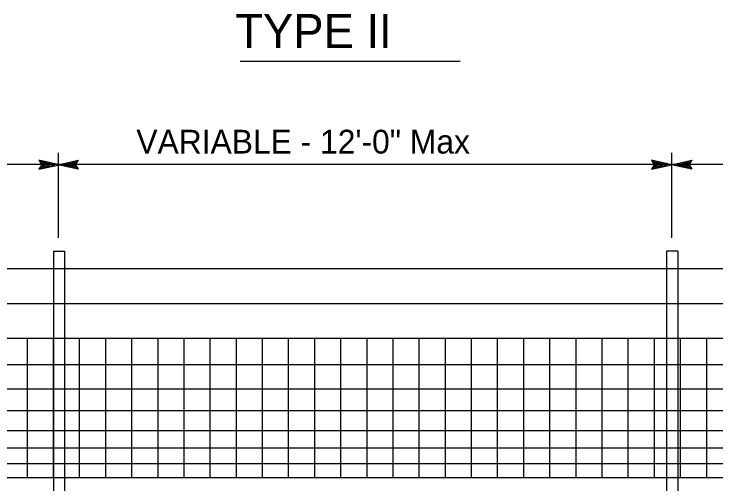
# Model space of a CAD drawing. Extents: x -894 to 866, y -476 to 714.
# Drawn here: x -312.4 to -105.7, y -121.1 to 17.3 of the extents above; entities that cross this region are included whole.
import ezdxf

# ---------------------------------------------------------------- set-up
doc = ezdxf.new("R2010")
doc.units = 0
for name, color, linetype in [('56 Stage 3 Anno', 7, 'Continuous'), ('57 Undefined', 7, 'Continuous'), ('60 Nongeo Data', 7, 'Continuous')]:
    doc.layers.add(name, color=color, linetype=linetype)

msp = doc.modelspace()

# ---------------------------------------------------------------- linework, layer by layer
at = {"layer": '56 Stage 3 Anno'}
for p, q in [((-299.24, -48.55), (-299.24, -23.55)), ((-118.7, -48.55), (-118.7, -23.55)), ((-299.02, -27.04), (-305.02, -25.72)), ((-305.02, -25.72), (-305.02, -25.72)), ((-305.02, -25.72), (-304.22, -27.05)), ((-300.41, -27.04), (-304.78, -26.08)), ((-301.78, -27.05), (-304.61, -26.42)), ((-303.16, -27.05), (-304.37, -26.78)), ((-299.46, -27.04), (-293.46, -25.72)), ((-298.07, -27.04), (-293.7, -26.08)), ((-296.7, -27.05), (-293.88, -26.42)), ((-295.32, -27.05), (-294.11, -26.78)), ((-293.46, -25.72), (-294.26, -27.05)), ((-293.46, -25.72), (-293.46, -25.72)), ((-118.69, -27.04), (-124.69, -25.72)), ((-124.69, -25.72), (-124.69, -25.72)), ((-124.69, -25.72), (-123.89, -27.05)), ((-120.08, -27.04), (-124.45, -26.08)), ((-121.45, -27.05), (-124.28, -26.42)), ((-122.83, -27.05), (-124.04, -26.78)), ((-118.72, -27.04), (-112.72, -25.72)), ((-117.33, -27.04), (-112.95, -26.08)), ((-115.96, -27.05), (-113.13, -26.42)), ((-114.58, -27.05), (-113.37, -26.78)), ((-112.72, -25.72), (-113.52, -27.05)), ((-112.72, -25.72), (-112.72, -25.72)), ((-299.24, -27.02), (-484.64, -27.02)), ((-305.02, -28.39), (-299.02, -27.04)), ((-304.22, -27.05), (-305.02, -28.39)), ((-305.02, -28.39), (-305.02, -28.39)), ((-304.8, -28.03), (-300.4, -27.04)), ((-304.57, -27.67), (-301.78, -27.05)), ((-304.39, -27.33), (-303.16, -27.05)), ((-293.47, -28.39), (-299.46, -27.04)), ((-299.46, -27.04), (-299.46, -27.04)), ((-118.7, -27.02), (-299.45, -27.02)), ((-299.02, -27.04), (-299.02, -27.04)), ((-293.68, -28.03), (-298.08, -27.04)), ((-293.92, -27.67), (-296.7, -27.05)), ((-294.09, -27.33), (-295.32, -27.05)), ((-294.26, -27.05), (-293.47, -28.39)), ((-293.47, -28.39), (-293.47, -28.39)), ((-124.69, -28.39), (-118.69, -27.04)), ((-123.89, -27.05), (-124.69, -28.39)), ((-124.69, -28.39), (-124.69, -28.39)), ((-124.47, -28.03), (-120.07, -27.04)), ((-124.24, -27.67), (-121.45, -27.05)), ((-124.06, -27.33), (-122.83, -27.05)), ((66.56, -27.02), (-118.72, -27.02)), ((-112.72, -28.39), (-118.72, -27.04)), ((-118.72, -27.04), (-118.72, -27.04)), ((-118.69, -27.04), (-118.69, -27.04)), ((-112.94, -28.03), (-117.34, -27.04)), ((-113.17, -27.67), (-115.96, -27.05)), ((-113.35, -27.33), (-114.58, -27.05)), ((-113.52, -27.05), (-112.72, -28.39)), ((-112.72, -28.39), (-112.72, -28.39))]:
    msp.add_line(p, q, dxfattribs=at)
at = {"layer": '57 Undefined'}
msp.add_line((-245.74, 3.45), (-181.02, 3.45), dxfattribs=at)
at = {"layer": '60 Nongeo Data'}
for p, q in [((-300.76, -52.53), (-297.5, -52.53)), ((-300.76, -52.53), (-300.76, -81.18)), ((-297.5, -52.53), (-297.5, -79.54)), ((-116.93, -52.53), (-120.2, -52.53)), ((-120.2, -52.53), (-120.2, -79.54)), ((-116.93, -52.53), (-116.93, -79.54)), ((-539.22, -57.66), (121.52, -57.66)), ((-539.22, -67.92), (121.52, -67.92)), ((-539.22, -78.18), (121.52, -78.18)), ((-308.44, -119.21), (-308.44, -78.23)), ((-300.75, -119.21), (-300.75, -78.23)), ((-293.05, -119.21), (-293.05, -78.23)), ((-285.36, -119.21), (-285.36, -78.23)), ((-277.66, -119.21), (-277.66, -78.23)), ((-269.97, -119.21), (-269.97, -78.23)), ((-262.27, -119.21), (-262.27, -78.23)), ((-254.58, -119.21), (-254.58, -78.23)), ((-246.89, -119.21), (-246.89, -78.23)), ((-239.19, -119.21), (-239.19, -78.23)), ((-231.5, -119.21), (-231.5, -78.23)), ((-223.81, -119.21), (-223.81, -78.23)), ((-216.11, -119.21), (-216.11, -78.23)), ((-208.42, -119.21), (-208.42, -78.23)), ((-200.72, -119.21), (-200.72, -78.23)), ((-193.03, -119.21), (-193.03, -78.23)), ((-185.33, -119.21), (-185.33, -78.23)), ((-177.64, -119.21), (-177.64, -78.23)), ((-169.95, -119.21), (-169.95, -78.23)), ((-162.25, -119.21), (-162.25, -78.23)), ((-154.56, -119.21), (-154.56, -78.23)), ((-146.86, -119.21), (-146.86, -78.23)), ((-139.17, -119.21), (-139.17, -78.23)), ((-131.48, -119.21), (-131.48, -78.23)), ((-123.78, -119.21), (-123.78, -78.23)), ((-116.09, -119.21), (-116.09, -78.23)), ((-108.39, -119.21), (-108.39, -78.23)), ((-297.5, -79.54), (-297.5, -230.72)), ((-120.2, -79.54), (-120.2, -230.72)), ((-116.93, -79.54), (-116.93, -230.72)), ((-300.76, -81.18), (-300.76, -230.72)), ((-539.22, -85.87), (121.52, -85.87)), ((-539.22, -93.05), (121.52, -93.05)), ((-539.22, -99.47), (121.52, -99.47)), ((-539.22, -105.36), (121.52, -105.36)), ((-539.22, -110.49), (121.52, -110.49)), ((-539.22, -115.11), (121.52, -115.11)), ((-539.22, -119.21), (121.52, -119.21))]:
    msp.add_line(p, q, dxfattribs=at)

# ---------------------------------------------------------------- texts
at = {"layer": '57 Undefined'}
for s, height, p in [('TYPE II', 10, (-247.23, 7.34)), ('VARIABLE - 12\'-0" Max', 7, (-276.35, -23.76))]:
    msp.add_text(s, height=height, dxfattribs=at).set_placement(p)

doc.saveas('drawing.dxf')
